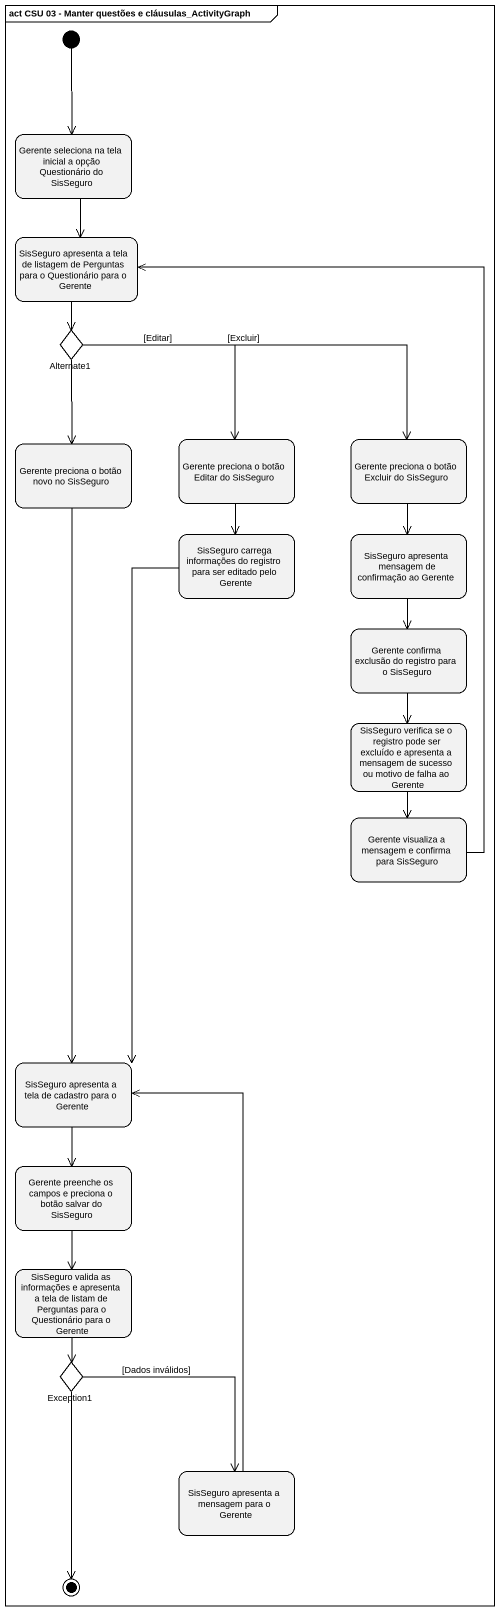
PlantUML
@startuml
mainframe act CSU 03 - Manter questões e cláusulas_ActivityGraph
hide empty description
state "Gerente seleciona na tela inicial a opção Questionário do SisSeguro" as Gerente_seleciona_na_tela
state "SisSeguro apresenta a tela de listagem de Perguntas para o Questionário para o Gerente" as SisSeguro_apresenta_a_tela
state Alternate1 <<choice>>
state "Gerente preciona o botão novo no SisSeguro" as Gerente_preciona_o_botão
state "Gerente preciona o botão Editar do SisSeguro" as Gerente_preciona_o_botão_2
state "Gerente preciona o botão Excluir do SisSeguro" as Gerente_preciona_o_botão_3
state "SisSeguro carrega informações do registro para ser editado pelo Gerente" as SisSeguro_carrega
state "SisSeguro apresenta mensagem de confirmação ao Gerente" as SisSeguro_apresenta
state "Gerente confirma exclusão do registro para o SisSeguro" as Gerente_confirma_exclusão
state "SisSeguro verifica se o registro pode ser excluído e apresenta a mensagem de sucesso ou motivo de falha ao Gerente" as SisSeguro_verifica_se_o
state "Gerente visualiza a mensagem e confirma para SisSeguro" as Gerente_visualiza_a
state "SisSeguro apresenta a tela de cadastro para o Gerente" as SisSeguro_apresenta_a_tela_2
state "Gerente preenche os campos e preciona o botão salvar do SisSeguro" as Gerente_preenche_os_campos
state "SisSeguro valida as informações e apresenta a tela de listam de Perguntas para o Questionário para o Gerente" as SisSeguro_valida_as
state Exception1 <<choice>>
state "SisSeguro apresenta a mensagem para o Gerente" as SisSeguro_apresenta_a
[*] --> Gerente_seleciona_na_tela
Gerente_seleciona_na_tela --> SisSeguro_apresenta_a_tela
SisSeguro_apresenta_a_tela --> Alternate1
Alternate1 --> Gerente_preciona_o_botão
Alternate1 --> Gerente_preciona_o_botão_2 : [Editar]
Alternate1 -right-> Gerente_preciona_o_botão_3 : [Excluir]
Gerente_preciona_o_botão --> SisSeguro_apresenta_a_tela_2
Gerente_preciona_o_botão_2 --> SisSeguro_carrega
Gerente_preciona_o_botão_3 --> SisSeguro_apresenta
SisSeguro_carrega --> SisSeguro_apresenta_a_tela_2
SisSeguro_apresenta --> Gerente_confirma_exclusão
Gerente_confirma_exclusão --> SisSeguro_verifica_se_o
SisSeguro_verifica_se_o --> Gerente_visualiza_a
Gerente_visualiza_a -up-> SisSeguro_apresenta_a_tela
SisSeguro_apresenta_a_tela_2 --> Gerente_preenche_os_campos
Gerente_preenche_os_campos --> SisSeguro_valida_as
SisSeguro_valida_as --> Exception1
Exception1 --> SisSeguro_apresenta_a : [Dados inválidos]
SisSeguro_apresenta_a -up-> SisSeguro_apresenta_a_tela_2
Exception1 --> [*]
@enduml
